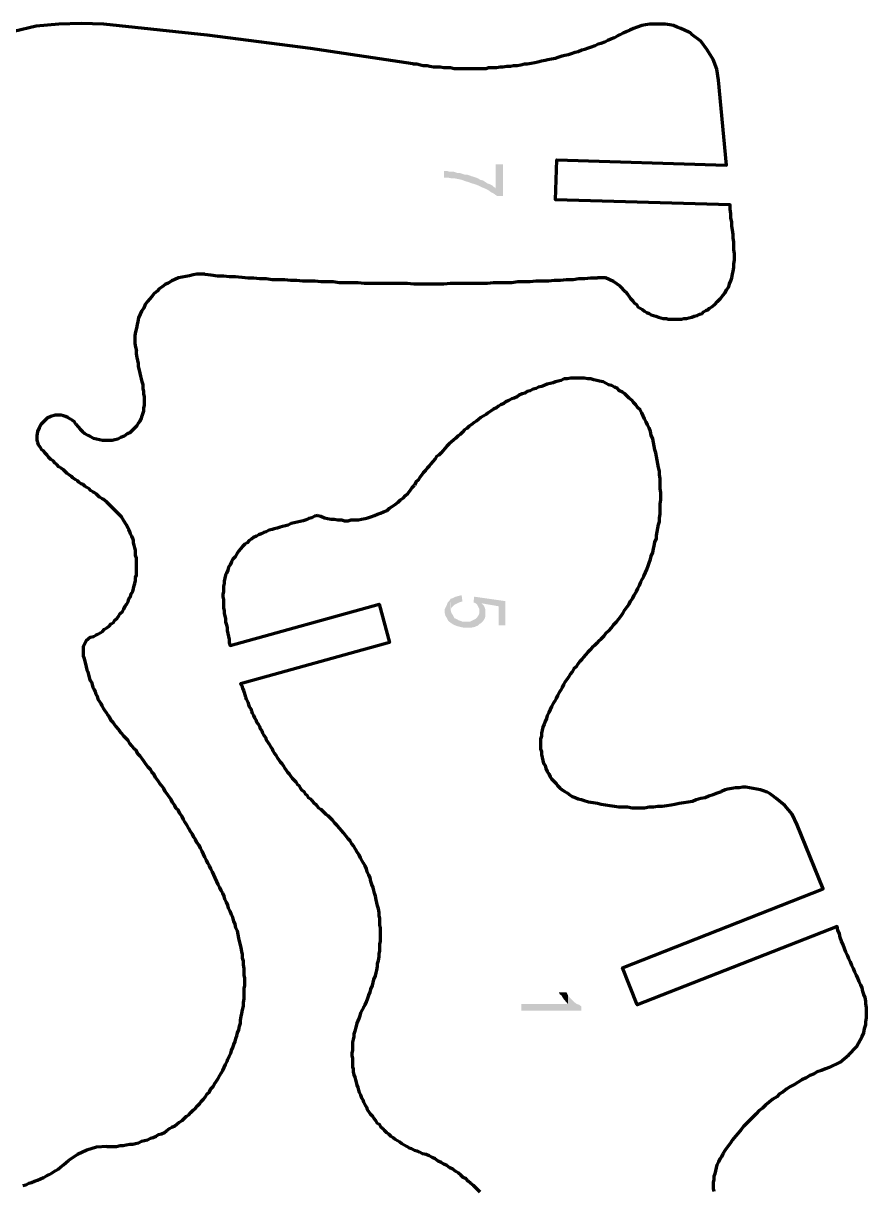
# Model space of a CAD drawing. Header units: inches. Extents: x -281 to 255, y -339 to 364.
# Drawn here: x -168 to 22.5, y 78.7 to 342.3 of the extents above; entities that cross this region are included whole.
import ezdxf

# ---------------------------------------------------------------- set-up
doc = ezdxf.new("R2010")
doc.units = ezdxf.units.IN
doc.layers.add('H', color=7, linetype='CONTINUOUS', lineweight=100)
doc.layers.add('P', color=250, linetype='CONTINUOUS', lineweight=100)

msp = doc.modelspace()

# ---------------------------------------------------------------- hatches: boundary and pattern name
at = {"layer": 'H', "linetype": 'CONTINUOUS'}
for points in [[(-59.67, 303.33), (-59.67, 310.5), (-61.33, 310.5), (-61.33, 305), (-61.5, 305.33), (-61.67, 305.33), (-62, 305.67), (-62.33, 305.83), (-62.67, 306), (-63.17, 306.17), (-63.67, 306.5), (-64.17, 306.83), (-64.83, 307), (-65.33, 307.33), (-65.83, 307.5), (-66.33, 307.67), (-66.83, 307.83), (-67.33, 308), (-67.83, 308.17), (-68.33, 308.17), (-68.83, 308.33), (-69.33, 308.5), (-69.83, 308.5), (-70.33, 308.67), (-70.83, 308.83), (-71.33, 308.83), (-71.83, 308.83), (-72.33, 309), (-73, 309), (-73, 307.5), (-72.17, 307.5), (-71.33, 307.33), (-70.67, 307.33), (-69.83, 307.17), (-69, 307), (-68.17, 306.67), (-67.5, 306.5), (-66.67, 306.17), (-66, 306), (-65.17, 305.67), (-64.5, 305.33), (-63.67, 305), (-63, 304.67), (-62.33, 304.17), (-61.67, 303.83), (-61, 303.33)], [(-65, 206.67), (-65, 209.67), (-65, 209.17), (-65.17, 208.67), (-65.5, 208.17), (-65.83, 207.83), (-66.17, 207.67), (-66.5, 207.5), (-67.17, 207.17), (-68.83, 207.17), (-69.17, 207.33), (-69.67, 207.5), (-70, 207.67), (-70.67, 208), (-71, 208.67), (-71.33, 209.17), (-71.5, 209.83), (-71.5, 210.67), (-71.5, 211.5), (-71.5, 212.33), (-71.83, 211.83), (-72.17, 211.5), (-72.33, 211), (-72.5, 210.67), (-72.83, 210), (-72.83, 209.17), (-72.67, 208.5), (-72.33, 208), (-72, 207.33), (-71.33, 206.83), (-70.83, 206.5), (-70, 206.17), (-69.33, 206), (-68.5, 205.83), (-67.67, 205.83), (-66.83, 205.83), (-66, 206), (-65.33, 206.33)], [(-68.83, 211.67), (-69, 213.17), (-69.67, 213), (-70.33, 212.83), (-71, 212.5), (-71.5, 212.33), (-71.33, 209.67), (-71.33, 210.17), (-71.17, 210.5), (-70.67, 211), (-70, 211.33), (-69.67, 211.5), (-69.17, 211.67)], [(-59.17, 206.33), (-59.17, 211.83), (-66.17, 212.83), (-66.33, 211.5), (-66.17, 211.5), (-65.83, 211.33), (-65.5, 211), (-65.33, 210.67), (-65.17, 210.33), (-65, 210), (-65, 206.67), (-64.67, 206.83), (-64.5, 207), (-64.5, 211.33), (-60.67, 210.67), (-60.67, 206.33)], [(-63.67, 209.33), (-63.67, 209.67), (-63.67, 210), (-63.83, 210.5), (-64, 210.83), (-64.5, 211.33), (-64.5, 207), (-64.17, 207.33), (-63.83, 207.83), (-63.67, 208.33), (-63.67, 209)], [(-42, 119.33), (-42, 120.33), (-42.5, 120.67), (-43, 120.83), (-43.67, 121.33), (-44.33, 122), (-44.67, 122.33), (-45, 122.83), (-45, 120.83), (-55.5, 120.83), (-55.5, 119.33)], [(-45, 122.83), (-45.17, 123.17), (-45.33, 123.5), (-47, 123.5), (-47, 123.33), (-46.83, 123), (-46.5, 122.83), (-46, 122), (-45, 120.83)]]:
    msp.add_hatch(color=0, dxfattribs=at).paths.add_polyline_path(points)

# ---------------------------------------------------------------- linework, layer by layer
at = {"layer": 'P', "color": 0, "linetype": 'CONTINUOUS'}
for points in [[(-80, 333.17), (-103.17, 336.67), (-126.5, 339.67), (-149.83, 342.17), (-155, 342.33), (-160, 342.17), (-165.17, 341.67), (-170.17, 340.5)], [(-80, 333.17), (-79.17, 333.17), (-78.33, 333), (-77.67, 332.83), (-76.83, 332.83), (-76.17, 332.67), (-75.33, 332.5), (-74.5, 332.5), (-73.83, 332.5), (-73, 332.33), (-72.17, 332.33), (-71.5, 332.33), (-70.67, 332.17), (-69.83, 332.17), (-69.17, 332.17), (-68.33, 332.17), (-67.5, 332.17), (-66.67, 332.17), (-66, 332.17), (-65.17, 332.17), (-64.33, 332.17), (-63.5, 332.17), (-62.83, 332.33), (-62, 332.33), (-61.17, 332.33), (-60.33, 332.5), (-59.67, 332.5), (-58.83, 332.67), (-58, 332.67), (-57.33, 332.83), (-56.5, 332.83), (-55.67, 333), (-54.83, 333.17), (-54.17, 333.17), (-53.33, 333.33), (-52.5, 333.5), (-51.83, 333.67), (-51, 333.83), (-50.17, 334), (-49.5, 334.17), (-48.67, 334.33), (-47.83, 334.5), (-47.17, 334.67), (-46.33, 335), (-45.67, 335.17), (-44.83, 335.33), (-44.17, 335.5), (-43.33, 335.83), (-42.67, 336), (-41.83, 336.33), (-41.17, 336.5), (-40.33, 336.83), (-39.67, 337), (-38.83, 337.33), (-38.17, 337.67), (-37.5, 337.83), (-36.67, 338.17), (-36, 338.5), (-35.33, 338.83), (-34.5, 339.17), (-33.83, 339.5), (-33.17, 339.83), (-32.5, 340.17), (-31.83, 340.5), (-31, 340.83)], [(-32, 281.67), (-31.5, 281.17), (-31.17, 280.67), (-30.83, 280.17), (-30.33, 279.67), (-30, 279.17), (-29.5, 278.83), (-29.17, 278.33), (-28.67, 278), (-28.17, 277.67), (-27.67, 277.33), (-27.17, 277), (-26.67, 276.83), (-26.17, 276.5), (-25.67, 276.33), (-25.17, 276.17), (-24.5, 276), (-24, 275.83), (-23.5, 275.67), (-22.83, 275.67), (-22.33, 275.5), (-21.67, 275.5), (-21.17, 275.5), (-20.67, 275.5), (-20, 275.5), (-19.33, 275.5), (-18.83, 275.67), (-18.17, 275.67), (-17.67, 275.83), (-17, 276), (-16.5, 276.17), (-15.83, 276.33), (-15.17, 276.67), (-14.67, 276.83), (-14.33, 277.17), (-13.83, 277.5), (-13.33, 277.67), (-13, 278), (-12.5, 278.33), (-11.83, 278.83), (-11.17, 279.5), (-10.5, 280.17), (-10, 280.83), (-9.5, 281.5), (-9.17, 282.17), (-8.67, 282.83), (-8.5, 283.5), (-8.17, 284.17), (-8, 284.83), (-7.83, 285.67), (-7.67, 286.33), (-7.5, 287.17), (-7.5, 288), (-7.33, 288.83), (-7.33, 289.5), (-7.33, 290.33), (-7.5, 291.17), (-7.5, 292), (-7.5, 293), (-7.67, 293.83), (-7.67, 294.67), (-7.83, 295.67), (-8, 296.5), (-8, 297.5), (-8.17, 298.33), (-8.17, 299.33), (-8.33, 300.33), (-8.33, 301.33), (-47.83, 302.5), (-47.5, 311.5), (-9.17, 310.33), (-11, 329.5), (-11.33, 332), (-12.17, 334.17), (-13.5, 336.33), (-15, 338.33), (-17, 339.83), (-17.33, 340.17), (-17.67, 340.33), (-18.67, 340.83), (-19.5, 341.17), (-20.33, 341.5), (-21.17, 341.83), (-22, 342), (-23, 342.17), (-23.83, 342.17), (-24.83, 342.17), (-25.67, 342.17), (-26.5, 342.17), (-27.5, 342), (-28.33, 341.83), (-29.33, 341.5), (-30.17, 341.17), (-31, 340.83)], [(-127, 285.67), (-127.83, 285.67), (-128.83, 285.67), (-129.67, 285.5), (-130.5, 285.33), (-131.33, 285.17), (-132.17, 285), (-133, 284.83), (-133.83, 284.5), (-134.5, 284.17), (-135.33, 283.67), (-136, 283.33), (-136.67, 282.83), (-137.33, 282.33), (-137.83, 281.83), (-138.5, 281.33), (-139, 280.67), (-139.5, 280), (-140, 279.5), (-140.5, 278.83), (-140.83, 278), (-141.33, 277.33), (-141.67, 276.67), (-142, 275.83), (-142.17, 275), (-142.33, 274.33), (-142.5, 273.5), (-142.67, 272.67), (-142.83, 271.83), (-142.83, 271), (-142.83, 270), (-142.67, 269.17), (-142.5, 268.33)], [(-127, 285.67), (-125.67, 285.5), (-124.17, 285.33), (-122.83, 285.33), (-121.5, 285.17), (-120.17, 285.17), (-118.67, 285), (-117.33, 284.83), (-116, 284.83), (-114.67, 284.67), (-113.17, 284.67), (-111.83, 284.5), (-110.5, 284.5), (-109, 284.5), (-107.67, 284.33), (-106.33, 284.33), (-105, 284.17), (-103.5, 284.17), (-102.17, 284.17), (-100.83, 284), (-99.33, 284), (-98, 284), (-96.67, 283.83), (-95.17, 283.83), (-93.83, 283.83), (-92.5, 283.83), (-91, 283.67), (-89.67, 283.67), (-88.33, 283.67), (-86.83, 283.67), (-85.5, 283.67), (-84, 283.67), (-82.67, 283.67), (-81.33, 283.67), (-79.83, 283.5), (-78.5, 283.5), (-77.17, 283.5), (-75.67, 283.5), (-74.33, 283.5), (-73, 283.5), (-71.5, 283.67), (-70.17, 283.67), (-68.83, 283.67), (-67.33, 283.67), (-66, 283.67), (-64.67, 283.67), (-63.17, 283.67), (-61.83, 283.83), (-60.5, 283.83), (-59, 283.83), (-57.67, 283.83), (-56.33, 284), (-54.83, 284), (-53.5, 284), (-52.17, 284.17), (-50.83, 284.17), (-49.33, 284.17), (-48, 284.33), (-46.67, 284.33), (-45.33, 284.5), (-43.83, 284.5), (-42.5, 284.67), (-41.17, 284.67), (-39.83, 284.83), (-38.33, 284.83)], [(-32, 281.67), (-33.17, 283), (-34.67, 284), (-36.5, 284.83), (-38.33, 284.83)], [(-156.17, 251.83), (-155.67, 251.17), (-155.17, 250.67), (-154.67, 250.17), (-154.17, 249.67), (-153.5, 249.33), (-152.83, 249), (-152.17, 248.67), (-151.5, 248.5), (-150.83, 248.33), (-150.17, 248.17), (-149.5, 248.17), (-148.67, 248.17), (-148, 248.17), (-147.33, 248.33), (-146.67, 248.5), (-146, 248.83), (-145.17, 249.17), (-144.5, 249.67), (-143.83, 250), (-143.33, 250.5), (-142.83, 251), (-142.33, 251.5), (-142, 252), (-141.67, 252.5), (-141.33, 253.17), (-141.17, 253.67), (-141, 254.33), (-140.83, 254.83), (-140.83, 255.5), (-140.67, 256), (-140.67, 256.67), (-140.67, 257.33), (-140.67, 258), (-140.83, 258.67), (-140.83, 259.17), (-141, 259.83), (-141, 260.67), (-141.17, 261.33), (-141.33, 262), (-141.5, 262.67), (-141.67, 263.33), (-141.83, 264), (-142, 264.83), (-142, 265.5), (-142.17, 266.17), (-142.33, 266.83), (-142.5, 267.67), (-142.5, 268.33)], [(-26.67, 251), (-27, 251.67), (-27.33, 252.33), (-27.67, 253), (-28, 253.67), (-28.33, 254.33), (-28.67, 255), (-29.17, 255.5), (-29.67, 256.17), (-30.17, 256.67), (-30.5, 257.17), (-31.17, 257.67), (-31.67, 258.17), (-32.17, 258.67), (-32.67, 259), (-33.33, 259.33), (-33.83, 259.83), (-34.5, 260.17), (-35.17, 260.5), (-35.83, 260.67), (-36.33, 261), (-37, 261.33), (-37.83, 261.5), (-38.5, 261.67), (-39.17, 261.83), (-39.83, 262), (-40.5, 262), (-41.33, 262.17), (-42, 262.17), (-42.83, 262.17), (-43.5, 262.17), (-44.33, 262.17), (-45.17, 262), (-45.83, 262), (-46.5, 261.67), (-47.17, 261.5), (-47.83, 261.33), (-48.33, 261.17), (-49, 261), (-49.67, 260.83), (-50.33, 260.5), (-51, 260.33), (-51.67, 260.17), (-52.17, 259.83), (-52.83, 259.67), (-53.5, 259.33), (-54.17, 259.17), (-54.67, 258.83), (-55.33, 258.67), (-56, 258.33), (-56.5, 258), (-57.17, 257.67), (-57.67, 257.5), (-58.33, 257.17), (-59, 256.83), (-59.5, 256.5), (-60.17, 256.17), (-60.67, 255.83), (-61.17, 255.5), (-61.83, 255.17), (-62.33, 254.83), (-63, 254.33), (-63.5, 254), (-64, 253.67), (-64.67, 253.33), (-65.17, 252.83), (-65.67, 252.5), (-66.17, 252.17), (-66.83, 251.67), (-67.33, 251.33), (-67.83, 250.83), (-68.33, 250.5), (-68.83, 250), (-69.33, 249.5), (-69.83, 249.17), (-70.33, 248.67), (-70.83, 248.17), (-71.33, 247.83), (-71.83, 247.33), (-72.33, 246.83), (-72.83, 246.33), (-73.17, 245.83), (-73.67, 245.33), (-74.17, 244.83), (-74.67, 244.5), (-75, 244), (-75.5, 243.33), (-76, 242.83), (-76.33, 242.33), (-76.83, 241.83), (-77.17, 241.33), (-77.67, 240.83), (-78, 240.33), (-78.5, 239.67), (-78.83, 239.17), (-79.33, 238.67), (-79.67, 238)], [(-156.17, 251.83), (-156.5, 252.33), (-157, 252.67), (-157.5, 253), (-158, 253.33), (-158.5, 253.5), (-159, 253.67), (-159.5, 253.83), (-160, 253.83), (-160.33, 253.83), (-160.83, 253.83), (-161.83, 253.5), (-162.67, 253.17), (-163.33, 252.5), (-164, 251.83), (-164.5, 251), (-164.83, 250.17), (-165, 249.17), (-165, 248.67), (-165, 248.17), (-164.83, 247.67), (-164.67, 247.17), (-164.33, 246.67), (-164, 246.17), (-163.67, 245.83), (-163.17, 245.33)], [(-38, 202.83), (-37.5, 203.33), (-36.83, 204), (-36.33, 204.67), (-35.67, 205.17), (-35.17, 205.83), (-34.67, 206.5), (-34, 207.17), (-33.5, 207.83), (-33, 208.5), (-32.5, 209.17), (-32.17, 209.83), (-31.67, 210.5), (-31.17, 211.17), (-30.83, 211.83), (-30.33, 212.5), (-30, 213.17), (-29.5, 214), (-29.17, 214.67), (-28.83, 215.33), (-28.5, 216.17), (-28.17, 216.83), (-27.83, 217.5), (-27.5, 218.33), (-27.17, 219), (-26.83, 219.83), (-26.67, 220.5), (-26.33, 221.33), (-26.17, 222), (-25.83, 222.83), (-25.67, 223.67), (-25.5, 224.33), (-25.33, 225.17), (-25, 226), (-25, 226.67), (-24.83, 227.5), (-24.67, 228.33), (-24.5, 229.17), (-24.33, 229.83), (-24.33, 230.67), (-24.17, 231.5), (-24.17, 232.33), (-24.17, 233.17), (-24.17, 233.83), (-24, 234.67), (-24, 235.5), (-24, 236.33), (-24.17, 237.17), (-24.17, 238), (-24.17, 238.83), (-24.17, 239.5), (-24.33, 240.33), (-24.33, 241.17), (-24.5, 242), (-24.67, 242.83), (-24.83, 243.67), (-25, 244.5), (-25.17, 245.33), (-25.33, 246), (-25.5, 246.83), (-25.67, 247.67), (-25.83, 248.5), (-26.17, 249.33), (-26.33, 250.17), (-26.67, 251)], [(-152.83, 203.67), (-152.17, 203.83), (-151.67, 204.17), (-151.17, 204.33), (-150.67, 204.67), (-150.17, 205), (-149.67, 205.5), (-149.17, 205.83), (-148.67, 206.17), (-148.17, 206.67), (-147.67, 207), (-147.33, 207.5), (-146.83, 208), (-146.5, 208.5), (-146.17, 209), (-145.67, 209.5), (-145.33, 210), (-145, 210.67), (-144.67, 211.17), (-144.33, 211.67), (-144.17, 212.33), (-143.83, 212.83), (-143.67, 213.5), (-143.33, 214), (-143.17, 214.67), (-143, 215.33), (-142.83, 215.83), (-142.67, 216.5), (-142.67, 217.17), (-142.5, 217.67), (-142.5, 218.33), (-142.5, 218.83), (-142.5, 219.5), (-142.5, 220.17), (-142.5, 220.83), (-142.5, 221.5), (-142.67, 222.17), (-142.67, 222.67), (-142.67, 223.33), (-142.83, 223.83), (-143, 224.5), (-143.17, 225), (-143.17, 225.5), (-143.33, 226), (-143.5, 226.5), (-143.83, 227), (-144, 227.5), (-144.17, 228), (-144.33, 228.33), (-144.83, 229.17), (-145.33, 230), (-145.83, 230.83), (-146.5, 231.5), (-147.17, 232.17), (-147.83, 232.83), (-148.5, 233.5), (-149.17, 234.17), (-150, 234.83), (-150.33, 235), (-150.83, 235.33), (-151.17, 235.67), (-151.5, 236), (-152, 236.33), (-152.33, 236.5), (-152.83, 236.83), (-153.17, 237.17), (-153.67, 237.5), (-154.17, 237.83), (-154.5, 238.17), (-155, 238.33), (-155.5, 238.67), (-155.83, 239), (-156.33, 239.33), (-156.83, 239.67), (-157.17, 240), (-157.67, 240.33), (-158.17, 240.67), (-158.67, 241.17), (-159, 241.5), (-159.5, 241.83), (-160, 242.17), (-160.5, 242.67), (-160.83, 243), (-161.33, 243.5), (-161.83, 243.83), (-162.33, 244.33), (-162.67, 244.83), (-163.17, 245.33)], [(-101.5, 231.17), (-100.83, 231), (-100, 230.67), (-99.33, 230.5), (-98.5, 230.33), (-97.83, 230.33), (-97, 230.17), (-96.17, 230.17), (-95.5, 230), (-94.67, 230), (-94, 230.17), (-93.17, 230.17), (-92.33, 230.17), (-91.67, 230.33), (-90.83, 230.5), (-90.17, 230.67), (-89.5, 230.83), (-88.67, 231.17), (-88, 231.5), (-87.33, 231.67), (-86.67, 232), (-85.83, 232.33), (-85.33, 232.83), (-84.67, 233.17), (-84, 233.67), (-83.33, 234.17), (-82.83, 234.67), (-82.17, 235.17), (-81.67, 235.67), (-81.17, 236.17), (-80.67, 236.83), (-80.17, 237.5), (-79.67, 238)], [(-101.5, 231.17), (-102.17, 231), (-102.83, 230.67), (-103.5, 230.5), (-104.17, 230.17), (-104.83, 230), (-105.5, 229.83), (-106.17, 229.67), (-106.83, 229.5), (-107.5, 229.33), (-108.17, 229), (-108.83, 228.83), (-109.5, 228.67), (-110, 228.5), (-110.67, 228.33), (-111.33, 228.17), (-111.83, 228), (-112.5, 227.83), (-113.17, 227.5), (-113.67, 227.33), (-114.33, 227), (-114.83, 226.83), (-115.33, 226.5), (-116, 226.17), (-116.5, 225.83), (-117, 225.5), (-117.5, 225), (-118, 224.67), (-118.5, 224.17), (-119, 223.67), (-119.33, 223.17), (-119.83, 222.5), (-120.17, 221.83), (-120.67, 221.33), (-121, 220.67), (-121.33, 220), (-121.67, 219.5), (-121.83, 218.83), (-122.17, 218.17), (-122.33, 217.67), (-122.5, 217), (-122.67, 216.33), (-122.67, 215.83), (-122.83, 215.17), (-122.83, 214.5), (-122.83, 214), (-123, 213.33), (-123, 212.83), (-122.83, 212.17), (-122.83, 211.5), (-122.83, 210.83), (-122.83, 210.33), (-122.67, 209.67), (-122.67, 209), (-122.5, 208.5), (-122.33, 207.83), (-122.33, 207.17), (-122.17, 206.5), (-122, 205.83), (-122, 205.17), (-121.83, 204.5), (-121.67, 203.83), (-121.5, 203.17), (-121.5, 202.5), (-121.33, 201.83), (-87.67, 211.17), (-85.33, 202.5), (-119, 193.17), (-118.67, 192.67), (-118.5, 192.17), (-118.33, 191.67), (-118.17, 191.17), (-118, 190.67), (-117.83, 190.17), (-117.67, 189.67), (-117.33, 189), (-117.17, 188.5), (-117, 188), (-116.67, 187.5), (-116.5, 187), (-116.33, 186.5), (-116, 186), (-115.83, 185.5), (-115.5, 185), (-115.33, 184.5), (-115, 184), (-114.67, 183.5), (-114.5, 183), (-114.17, 182.5), (-114, 182), (-113.67, 181.5), (-113.33, 181), (-113.17, 180.5), (-112.83, 180), (-112.5, 179.5), (-112.17, 179), (-111.83, 178.5), (-111.67, 178), (-111.33, 177.5), (-111, 177), (-110.67, 176.5), (-110.33, 176), (-110, 175.5), (-109.67, 175.17), (-109.33, 174.67), (-109, 174.17), (-108.67, 173.67), (-108.33, 173.17), (-108, 172.83), (-107.67, 172.33), (-107.33, 171.83), (-107, 171.5), (-106.5, 171), (-106.17, 170.5), (-105.83, 170.17), (-105.5, 169.67), (-105.17, 169.17), (-104.67, 168.83), (-104.33, 168.33), (-104, 168), (-103.67, 167.5), (-103.17, 167.17), (-102.83, 166.83), (-102.5, 166.33), (-102, 166), (-101.67, 165.5), (-101.33, 165.17), (-100.83, 164.83), (-100.5, 164.5), (-100, 164), (-99.67, 163.67), (-99.17, 163.33)], [(-152.83, 203.67), (-153.83, 202.83), (-154.5, 201.5), (-154.5, 200.17)], [(-38, 202.83), (-38.5, 202.33), (-39, 201.83), (-39.5, 201.33), (-40, 200.83), (-40.5, 200.33), (-41, 199.67), (-41.5, 199.17), (-41.83, 198.67), (-42.33, 198.17), (-42.83, 197.5), (-43.17, 197), (-43.67, 196.5), (-44, 195.83), (-44.5, 195.33), (-44.83, 194.67), (-45.17, 194.17), (-45.67, 193.5), (-46, 193), (-46.33, 192.33), (-46.67, 191.67), (-47, 191.17), (-47.33, 190.5), (-47.67, 189.83), (-48, 189.17), (-48.33, 188.67), (-48.67, 188), (-49, 187.33), (-49.33, 186.67), (-49.67, 186), (-49.83, 185.33), (-50.17, 184.67), (-50.33, 184)], [(-154.5, 200.17), (-154.5, 199.5), (-154.33, 198.83), (-154.17, 198.17), (-154, 197.67), (-153.83, 197), (-153.67, 196.33), (-153.5, 195.83), (-153.33, 195.17), (-153.17, 194.67), (-153, 194), (-152.67, 193.5), (-152.5, 193), (-152.33, 192.33), (-152, 191.83), (-151.83, 191.33), (-151.67, 190.83), (-151.33, 190.33), (-151.17, 189.67), (-150.83, 189.17), (-150.5, 188.67), (-150.33, 188.17), (-150, 187.67), (-149.67, 187.17), (-149.33, 186.67), (-149, 186.17), (-148.67, 185.67), (-148.33, 185), (-147.83, 184.5), (-147.5, 184), (-147.17, 183.5), (-146.67, 183), (-146.33, 182.5)], [(-149.17, 88.67), (-148.33, 88.67), (-147.67, 88.67), (-147, 88.67), (-146.17, 88.83), (-145.5, 88.83), (-144.83, 89), (-144, 89.17), (-143.33, 89.17), (-142.67, 89.33), (-142, 89.5), (-141.33, 89.83), (-140.67, 90), (-140, 90.17), (-139.33, 90.5), (-138.67, 90.67), (-138, 91), (-137.5, 91.33), (-136.83, 91.5), (-136.17, 91.83), (-135.67, 92.17), (-135, 92.67), (-134.5, 93), (-133.83, 93.33), (-133.33, 93.67), (-132.83, 94.17), (-132.17, 94.5), (-131.67, 95), (-131.17, 95.5), (-130.67, 95.83), (-130.17, 96.33), (-129.67, 96.83), (-129.17, 97.33), (-128.67, 97.83), (-128.17, 98.33), (-127.83, 98.83), (-127.33, 99.33), (-126.83, 100), (-126.5, 100.5), (-126, 101), (-125.67, 101.67), (-125.17, 102.17), (-124.83, 102.83), (-124.5, 103.33), (-124, 104), (-123.67, 104.67), (-123.33, 105.17), (-123, 105.83), (-122.67, 106.5), (-122.33, 107.17), (-122, 107.83), (-121.83, 108.33), (-121.5, 109), (-121.17, 109.67), (-121, 110.33), (-120.67, 111), (-120.5, 111.67), (-120.17, 112.33), (-120, 113), (-119.83, 113.67), (-119.67, 114.33), (-119.33, 115), (-119.17, 115.83), (-119, 116.5), (-119, 117.17), (-118.83, 118), (-118.67, 118.67), (-118.5, 119.5), (-118.33, 120.33), (-118.33, 121.17), (-118.17, 122), (-118.17, 122.67), (-118.17, 123.5), (-118.17, 124.33), (-118, 125), (-118, 125.83), (-118, 126.67), (-118.17, 127.33), (-118.17, 128.17), (-118.17, 128.83), (-118.33, 129.67), (-118.33, 130.5), (-118.5, 131.17), (-118.5, 132), (-118.67, 132.67), (-118.83, 133.5), (-119, 134.17), (-119.17, 135), (-119.33, 135.67), (-119.5, 136.5), (-119.67, 137.33), (-120, 138), (-120.17, 138.83), (-120.5, 139.5), (-120.67, 140.33), (-121, 141), (-121.33, 141.83), (-121.67, 142.5), (-121.83, 143.17), (-122.17, 143.83), (-122.5, 144.5), (-122.67, 145.17), (-123, 145.83), (-123.33, 146.5), (-123.67, 147.17), (-124, 147.83), (-124.33, 148.5), (-124.67, 149.33), (-125, 150), (-125.33, 150.67), (-125.67, 151.33), (-126, 152), (-126.33, 152.67), (-126.67, 153.33), (-127, 154), (-127.33, 154.67), (-127.67, 155.33), (-128, 156), (-128.33, 156.67), (-128.83, 157.33), (-129.17, 158), (-129.5, 158.5), (-129.83, 159.17), (-130.33, 159.83), (-130.67, 160.5), (-131, 161.17), (-131.5, 161.83), (-131.83, 162.5), (-132.17, 163.17), (-132.67, 163.83), (-133, 164.5), (-133.5, 165), (-133.83, 165.67), (-134.33, 166.33), (-134.67, 167), (-135.17, 167.67), (-135.5, 168.17), (-136, 168.83), (-136.33, 169.5), (-136.83, 170.17), (-137.17, 170.67), (-137.67, 171.33), (-138.17, 172), (-138.5, 172.67), (-139, 173.17), (-139.33, 173.83), (-139.83, 174.33), (-140.33, 175), (-140.83, 175.67), (-141.17, 176.17), (-141.67, 176.83), (-142.17, 177.33), (-142.5, 178), (-143, 178.5), (-143.5, 179.17), (-144, 179.67), (-144.33, 180.33), (-144.83, 180.83), (-145.33, 181.33), (-145.83, 182), (-146.33, 182.5)], [(-50.33, 184), (-50.67, 183.33), (-50.83, 182.67), (-51, 182), (-51, 181.33), (-51.17, 180.67), (-51.17, 180), (-51.17, 179.33), (-51.17, 178.5), (-51, 177.83), (-51, 177.17), (-50.83, 176.5), (-50.67, 175.83), (-50.5, 175.17), (-50.17, 174.67), (-50, 174), (-49.67, 173.33), (-49.33, 172.83), (-49, 172.17), (-48.67, 171.67), (-48.17, 171.17), (-47.67, 170.67), (-47.33, 170.17), (-46.83, 169.67), (-46.33, 169.17), (-45.67, 168.83), (-45.17, 168.5), (-44.5, 168), (-44, 167.67), (-43.33, 167.5), (-42.67, 167.17), (-42, 167), (-41.33, 166.83)], [(-41.33, 166.83), (-40.33, 166.5), (-39.33, 166.33), (-38.33, 166.17), (-37.5, 166), (-36.5, 165.83), (-35.5, 165.67), (-34.5, 165.5), (-33.5, 165.33), (-32.5, 165.33), (-31.5, 165.33), (-30.5, 165.17), (-29.67, 165.17), (-28.67, 165.17), (-27.67, 165.17), (-26.67, 165.33), (-25.67, 165.33), (-24.67, 165.5), (-23.67, 165.5), (-22.67, 165.67), (-21.67, 165.83), (-20.83, 166), (-19.83, 166.17), (-18.83, 166.33), (-17.83, 166.5), (-16.83, 166.67), (-16, 167), (-15, 167.33), (-14, 167.5), (-13.17, 167.83), (-12.17, 168.17), (-11.17, 168.5), (-10.33, 168.83)], [(14, 106.5), (16.5, 107.67), (18.5, 109.33), (20.17, 111.17), (21.5, 113.5), (21.83, 114.33), (22, 115.33), (22.33, 116.17), (22.33, 116.83), (22.5, 117.67), (22.5, 118.5), (22.5, 119.33), (22.5, 120), (22.33, 120.83), (22.33, 121.5), (22.17, 122.33), (21.83, 123), (21.67, 123.67), (21.5, 124.5), (21.17, 125.17), (20.83, 125.83), (20.5, 126.67), (20.17, 127.33), (19.83, 128), (19.5, 128.83), (19.17, 129.5), (18.83, 130.33), (18.5, 131), (18.17, 131.83), (17.83, 132.5), (17.5, 133.33), (17.17, 134.17), (16.83, 135), (16.5, 135.83), (16.33, 136.67), (16, 137.5), (15.83, 138.33), (-29.33, 120.67), (-32.67, 129), (12.67, 146.83), (6.83, 161.33), (5.67, 163.67), (4, 165.67), (2, 167.33), (1.33, 167.83), (0.67, 168.33), (0, 168.67), (-0.83, 169), (-1.5, 169.17), (-2.33, 169.33), (-3.17, 169.5), (-4, 169.67), (-4.83, 169.83), (-5.5, 169.83), (-6.33, 169.67), (-7.17, 169.67), (-8, 169.5), (-8.83, 169.33), (-9.5, 169.17), (-10.33, 168.83)], [(-91.17, 120), (-90.83, 120.67), (-90.5, 121.33), (-90.17, 122.17), (-90, 122.83), (-89.67, 123.5), (-89.5, 124.17), (-89.17, 125), (-89, 125.67), (-88.83, 126.33), (-88.5, 127.17), (-88.33, 127.83), (-88.17, 128.5), (-88, 129.33), (-88, 130), (-87.83, 130.67), (-87.67, 131.5), (-87.67, 132.17), (-87.5, 132.83), (-87.5, 133.67), (-87.5, 134.33), (-87.33, 135), (-87.33, 135.83), (-87.33, 136.5), (-87.33, 137.17), (-87.33, 138), (-87.5, 138.67), (-87.5, 139.33), (-87.5, 140.17), (-87.67, 140.83), (-87.67, 141.5), (-87.83, 142.33), (-88, 143), (-88.17, 143.67), (-88.33, 144.33), (-88.5, 145.17), (-88.67, 145.83), (-88.83, 146.5), (-89, 147.17), (-89.33, 147.83), (-89.5, 148.5), (-89.67, 149.33), (-90, 150), (-90.33, 150.67), (-90.5, 151.33), (-90.83, 152), (-91.17, 152.67), (-91.5, 153.17), (-91.83, 153.83), (-92.17, 154.5), (-92.67, 155.17), (-93, 155.83), (-93.33, 156.5), (-93.83, 157), (-94.17, 157.67), (-94.67, 158.17), (-95.17, 158.83), (-95.67, 159.5), (-96.17, 160), (-96.5, 160.5), (-97.17, 161.17), (-97.67, 161.67), (-98.17, 162.33), (-98.67, 162.83), (-99.17, 163.33)], [(-91.17, 120), (-91.5, 119.5), (-91.83, 118.83), (-92, 118.17), (-92.17, 117.67), (-92.5, 117), (-92.67, 116.5), (-92.83, 115.83), (-93, 115.33), (-93.17, 114.67), (-93.33, 114), (-93.33, 113.5), (-93.5, 112.83), (-93.67, 112.17), (-93.67, 111.67), (-93.67, 111), (-93.67, 110.33), (-93.83, 109.83), (-93.83, 109.17), (-93.67, 108.5), (-93.67, 108), (-93.67, 107.33), (-93.67, 106.67), (-93.5, 106.17), (-93.5, 105.5), (-93.33, 104.83), (-93.17, 104.33), (-93, 103.67), (-92.83, 103.17), (-92.67, 102.5), (-92.5, 102), (-92.33, 101.33), (-92.17, 100.83), (-91.83, 100.33), (-91.67, 99.67), (-91.33, 99.17), (-91.17, 98.67), (-90.83, 98), (-90.5, 97.5), (-90.33, 97), (-90, 96.5), (-89.67, 96), (-89.17, 95.5), (-88.83, 95), (-88.5, 94.5), (-88.17, 94), (-87.67, 93.67), (-87.33, 93.17), (-86.83, 92.67), (-86.5, 92.33), (-86, 91.83), (-85.5, 91.5), (-85, 91), (-84.5, 90.67), (-84, 90.33), (-83.5, 90), (-83, 89.67), (-82.5, 89.33), (-82, 89), (-81.33, 88.67), (-80.83, 88.33), (-80.33, 88.17), (-79.67, 87.83), (-79.17, 87.67), (-78.5, 87.33)], [(14, 106.5), (13.17, 106.17), (12.33, 105.83), (11.33, 105.5), (10.5, 105), (9.67, 104.67), (8.83, 104.17), (7.83, 103.67), (7, 103.17), (6.17, 102.67), (5.33, 102.17), (4.5, 101.67), (3.67, 101), (2.83, 100.5), (2.17, 99.83), (1.33, 99.33), (0.5, 98.67), (-0.33, 98), (-1, 97.33), (-1.83, 96.67), (-2.5, 96), (-3.17, 95.33), (-3.83, 94.67), (-4.67, 93.83), (-5.33, 93.17), (-5.83, 92.5), (-6.5, 91.67), (-7.17, 91), (-7.83, 90.17), (-8.33, 89.33), (-8.83, 88.67), (-9.5, 87.83), (-10, 87)], [(-149.17, 88.67), (-151.5, 88.5), (-153.67, 87.83), (-155.83, 86.83), (-157.83, 85.5)], [(-64.83, 78.33), (-65.33, 78.83), (-65.83, 79.33), (-66.33, 79.83), (-67, 80.33), (-67.5, 80.83), (-68, 81.33), (-68.67, 81.67), (-69.17, 82.17), (-69.83, 82.67), (-70.33, 83), (-71, 83.5), (-71.67, 83.83), (-72.33, 84.33), (-73, 84.67), (-73.67, 85), (-74.33, 85.33), (-75, 85.83), (-75.67, 86.17), (-76.33, 86.5), (-77, 86.83), (-77.83, 87), (-78.5, 87.33)], [(-168.17, 79.83), (-167.5, 80), (-166.83, 80.33), (-166.17, 80.5), (-165.5, 80.83), (-164.83, 81), (-164.17, 81.33), (-163.5, 81.67), (-162.83, 82), (-162.17, 82.33), (-161.5, 82.67), (-160.83, 83.17), (-160.17, 83.5), (-159.67, 84), (-159, 84.5), (-158.33, 85), (-157.83, 85.5)], [(-10, 87), (-10.33, 86.33), (-10.67, 85.83), (-11, 85.17), (-11.33, 84.5), (-11.5, 83.83), (-11.67, 83.17), (-11.83, 82.5), (-12, 81.83), (-12, 81.17), (-12.17, 80.5), (-12.17, 79.83), (-12.17, 79.17), (-12, 78.5)]]:
    msp.add_lwpolyline(points, dxfattribs=at)

doc.saveas('drawing.dxf')
